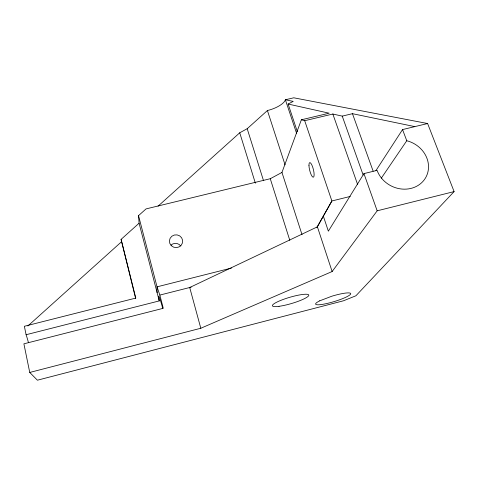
<?xml version="1.0" encoding="UTF-8"?>
<svg xmlns="http://www.w3.org/2000/svg" width="478" height="478" viewBox="0 0 478 478"><rect width="100%" height="100%" fill="white"/><g stroke="black" fill="none" stroke-linecap="round" stroke-linejoin="round"><path stroke-width="0.72" d="M302.03 234.674L281.954 172.439L301.361 119.793L329.169 113.202L288.115 104.043L297.328 131.593M281.954 172.439L270.267 178.718L146.047 208.91L138.53 215.638L157.041 286.842L159.837 295.081L163.273 308.292L23.9 343.825L29.738 372.446L200.808 328.255L189.706 287.517L317.398 226.829L331.887 200.975L350.278 196.428M316.884 227.379L331.887 200.975L304.689 120.701L301.361 119.793M29.738 372.446L37.409 380.201L343.503 300.781L355.913 295.774L454.1 191.594L427.613 123.533L402.548 129.574L406.766 140.735A27.013 24.043 26.6 0 1 428.527 166.989A27.013 24.043 26.6 0 1 406.378 189.115A27.013 24.043 26.6 0 1 377.094 170.377L363.943 173.598L328.356 231.167L323.397 216.295M375.935 170.604L402.548 129.574M381.325 178.145L406.766 140.735M200.808 328.255L332.132 271.534L377.172 210.816L454.1 191.594M135.668 298.601L121.083 239.382L139.086 223.208L138.53 215.638M158.075 206.149L239.729 132.788L247.198 128.713L267.417 110.526A16.945 6.333 -18.5 0 0 285.378 99.765L293.773 97.799L427.613 123.533M27.873 325.99L121.442 241.826M288.115 104.043L293.217 101.39L285.378 99.765L296.713 133.715M159.837 295.081L191.14 287.153M28.375 342.373A18.803 1.894 77.3 0 0 26.099 334.725L159.246 300.913A18.511 0.974 76 0 1 162.717 308.346M231.471 268.062L157.041 286.842L157.119 292.697M304.689 120.701L332.849 114.021L342.242 116.118L352.471 113.686L414.802 126.616M352.471 113.686L373.121 171.112M363.943 173.598L377.172 210.816M342.242 116.118L363.172 175.073M332.849 114.021L357.687 184.705M317.398 226.829L332.132 271.534M267.417 110.526L285.067 164.862M270.267 178.718L289.799 240.344M247.198 128.713L263.533 180.72M239.729 132.788L255.371 183.182M139.086 223.208L159.246 300.913M121.083 239.382L135.8 298.087L24.366 326.277L26.099 334.725M171.005 245.118A6.429 6.208 4 0 1 180.798 246.045M319.71 300.823L317.225 302.227A18.331 2.904 -16.7 0 0 328.559 303.112A18.331 2.904 -16.7 0 0 350.661 294.018A18.331 2.904 -16.7 0 0 331.875 296.199L319.71 300.823M308.961 165.298A7.511 1.9 76.1 0 0 312.893 177.123A7.511 1.9 76.1 0 0 312.767 167.306A7.511 1.9 76.1 0 0 308.961 165.298M171.327 245.692A6.638 6.393 3.9 0 0 182.447 242.914A6.638 6.393 3.9 0 0 174.339 235.021A6.638 6.393 3.9 0 0 171.327 245.692M279.033 306.314A18.953 3.227 -16.4 0 0 308.555 295.864A18.953 3.227 -16.4 0 0 284.189 299.103A18.953 3.227 -16.4 0 0 279.033 306.314"/></g></svg>
